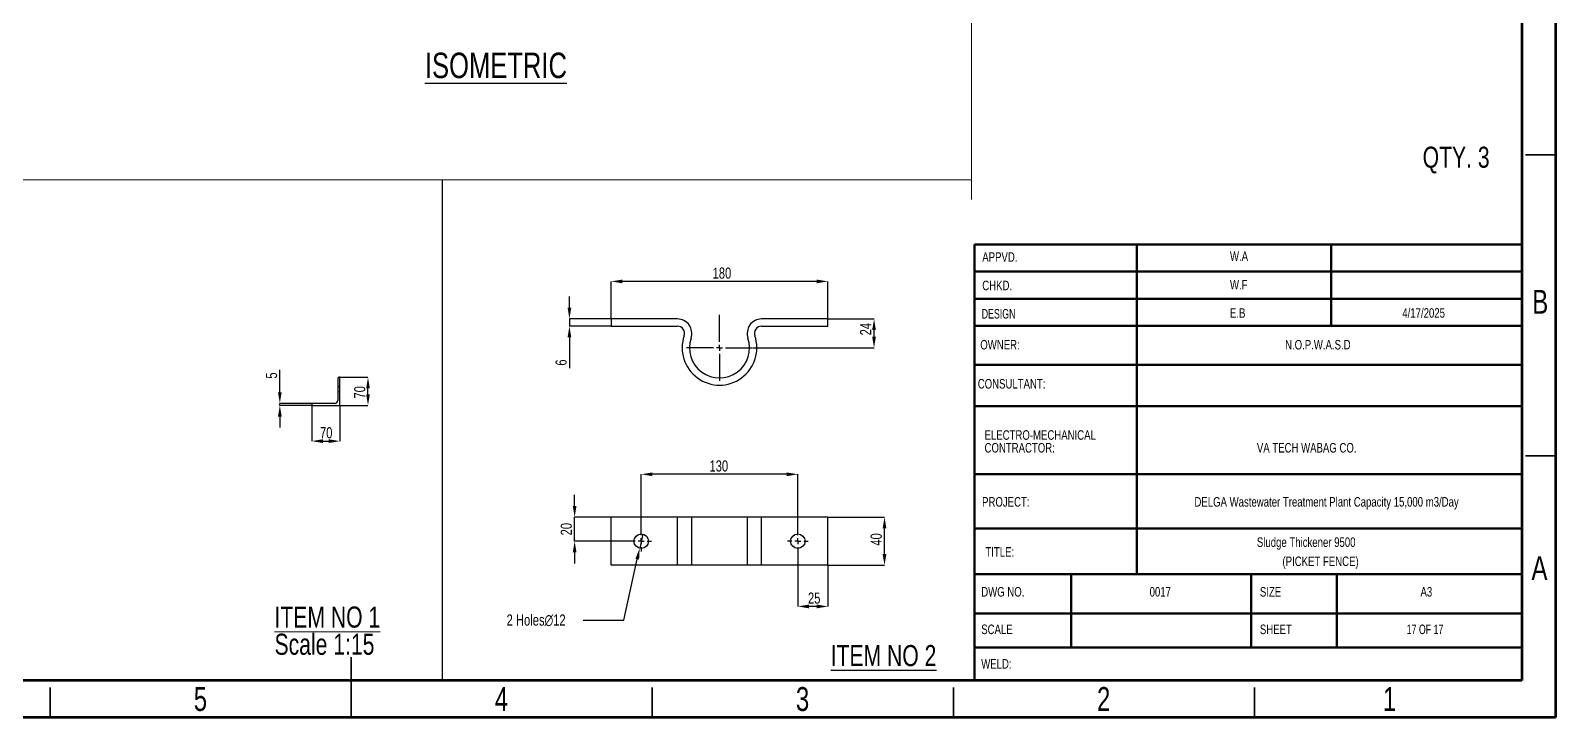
# Model space of a CAD drawing. Header units: millimetres. Extents: x 122 to 2816, y -707 to 556.
# Drawn here: x 2087.4 to 2340.6, y -704.3 to -590.1 of the extents above; entities that cross this region are included whole.
import ezdxf

# ---------------------------------------------------------------- set-up
doc = ezdxf.new("R2010")
doc.units = ezdxf.units.MM
doc.header["$PDSIZE"] = -1
doc.linetypes.add('HIDDEN', pattern=[1.905, 1.27, -0.635])
doc.layers.add('FORMAT', color=7, linetype='Continuous')
doc.styles.add('SLDTEXTSTYLE10', font='TXT', dxfattribs={"width": 0.6875})
doc.styles.add('SLDTEXTSTYLE6', font='TXT', dxfattribs={"width": 0.687299})
doc.styles.add('SLDTEXTSTYLE7', font='TXT', dxfattribs={"width": 0.75})
doc.dimstyles.new('SLDDIMSTYLE32', dxfattribs={"dimtxt": 1.852083, "dimasz": 1.852083, "dimexe": 0, "dimexo": 0.625, "dimgap": 0.463021, "dimtad": 1, "dimdec": 0, "dimlfac": 5, "dimrnd": 1e-09, "dimzin": 12, "dimtxsty": 'SLDTEXTSTYLE7', "dimblk1": 'NONE', "dimsah": 1, "dimcen": 0, "dimazin": 3, "dimtfac": 1, "dimtdec": 0, "dimtmove": 0, "dimatfit": 3, "dimldrblk": 'NONE', "dimfrac": 2, "dimtzin": 12})
doc.dimstyles.new('SLDDIMSTYLE64', dxfattribs={"dimtxt": 1.852083, "dimasz": 1.852083, "dimexe": 0, "dimexo": 0.625, "dimgap": 0.463021, "dimtad": 1, "dimdec": 0, "dimlfac": 15, "dimrnd": 1e-09, "dimzin": 12, "dimtxsty": 'SLDTEXTSTYLE7', "dimsah": 1, "dimcen": 2.5, "dimazin": 3, "dimtfac": 1, "dimtdec": 0, "dimtmove": 0, "dimatfit": 0, "dimfrac": 2, "dimtzin": 12})
doc.dimstyles.new('SLDDIMSTYLE7', dxfattribs={"dimtxt": 1.852083, "dimasz": 1.852083, "dimexe": 0, "dimexo": 0.625, "dimgap": 0.463021, "dimtad": 1, "dimdec": 0, "dimlfac": 5, "dimrnd": 1e-09, "dimzin": 12, "dimtxsty": 'SLDTEXTSTYLE7', "dimsah": 1, "dimcen": 2.5, "dimazin": 3, "dimtfac": 1, "dimtdec": 0, "dimtmove": 0, "dimatfit": 3, "dimfrac": 2, "dimtzin": 12})
doc.dimstyles.new('SLDDIMSTYLE9', dxfattribs={"dimtxt": 1.852083, "dimasz": 1.852083, "dimexe": 0, "dimexo": 0.625, "dimgap": 0.463021, "dimtad": 1, "dimdec": 0, "dimlfac": 5, "dimrnd": 1e-09, "dimzin": 12, "dimtxsty": 'SLDTEXTSTYLE7', "dimsah": 1, "dimcen": 2.5, "dimazin": 3, "dimtfac": 1, "dimtdec": 0, "dimtmove": 0, "dimatfit": 0, "dimfrac": 2, "dimtzin": 12})

# ---------------------------------------------------------------- blocks, each defined once
blk = doc.blocks.new('SW_NOTE_0_191')
at = {"color": 0, "linetype": 'Continuous', "lineweight": 0, "char_height": 3.5, "attachment_point": 1, "style": 'SLDTEXTSTYLE7'}
for s, insert in [('\\LITEM NO 1', (0, 4.51)), ('Scale 1:15', (0, -0.01))]:
    blk.add_mtext(s, dxfattribs=dict(at, insert=insert))
blk = doc.blocks.new('SW_NOTE_0_192')
at = {"color": 0, "linetype": 'Continuous', "lineweight": 0, "char_height": 1.5875, "attachment_point": 1, "style": 'SLDTEXTSTYLE7'}
for s, insert in [('ELECTRO-MECHANICAL', (0, 2.05)), ('CONTRACTOR:', (0, -0.07))]:
    blk.add_mtext(s, dxfattribs=dict(at, insert=insert))
blk = doc.blocks.new('*D1582')
at = {"layer": 'Defpoints', "color": 0}
for p in [(2183.79, -631.81), (2183.79, -638.05), (2219.79, -638.05)]:
    blk.add_point(p, dxfattribs=at)
at = {"layer": 'FORMAT', "color": 0, "lineweight": -2}
for p, q in [((2183.79, -637.98), (2183.79, -631.81)), ((2217.93, -631.81), (2185.64, -631.81)), ((2219.79, -637.98), (2219.79, -631.81))]:
    blk.add_line(p, q, dxfattribs=at)
at = {"layer": 'FORMAT', "color": 0}
for points in [[(2185.64, -631.5), (2185.64, -632.12), (2183.79, -631.81)], [(2217.93, -631.5), (2217.93, -632.12), (2219.79, -631.81)]]:
    blk.add_solid(points, dxfattribs=at)
at = {"layer": 'FORMAT', "color": 0, "insert": (2202.19, -629.5), "char_height": 1.852, "attachment_point": 2, "style": 'SLDTEXTSTYLE7'}
blk.add_mtext('\\A1;180', dxfattribs=at)
blk = doc.blocks.new('*D1583')
at = {"layer": 'Defpoints', "color": 0}
for p in [(2219.79, -638.05), (2227.45, -638.05), (2207.29, -642.85)]:
    blk.add_point(p, dxfattribs=at)
at = {"layer": 'FORMAT', "color": 0, "lineweight": -2}
for p, q in [((2219.85, -638.05), (2227.45, -638.05)), ((2227.45, -640.99), (2227.45, -639.9)), ((2207.35, -642.85), (2227.45, -642.85))]:
    blk.add_line(p, q, dxfattribs=at)
at = {"layer": 'FORMAT', "color": 0}
for points in [[(2227.14, -639.9), (2227.76, -639.9), (2227.45, -638.05)], [(2227.14, -640.99), (2227.76, -640.99), (2227.45, -642.85)]]:
    blk.add_solid(points, dxfattribs=at)
at = {"layer": 'FORMAT', "color": 0, "insert": (2225.14, -639.74), "char_height": 1.852, "attachment_point": 2, "rotation": 90, "style": 'SLDTEXTSTYLE7'}
blk.add_mtext('\\A1;24', dxfattribs=at)
blk = doc.blocks.new('*D1584')
at = {"layer": 'Defpoints', "color": 0}
for p in [(2183.79, -638.05), (2176.86, -639.25), (2183.79, -639.25)]:
    blk.add_point(p, dxfattribs=at)
at = {"layer": 'FORMAT', "color": 0, "lineweight": -2}
for p, q in [((2176.86, -636.19), (2176.86, -634.34)), ((2183.72, -638.05), (2176.86, -638.05)), ((2176.86, -638.05), (2176.86, -639.25)), ((2183.72, -639.25), (2176.86, -639.25)), ((2176.86, -641.1), (2176.86, -646.21))]:
    blk.add_line(p, q, dxfattribs=at)
at = {"layer": 'FORMAT', "color": 0}
for points in [[(2176.55, -636.19), (2177.17, -636.19), (2176.86, -638.05)], [(2176.55, -641.1), (2177.17, -641.1), (2176.86, -639.25)]]:
    blk.add_solid(points, dxfattribs=at)
at = {"layer": 'FORMAT', "color": 0, "insert": (2174.55, -645.29), "char_height": 1.852, "attachment_point": 2, "rotation": 90, "style": 'SLDTEXTSTYLE7'}
blk.add_mtext('\\A1;6', dxfattribs=at)
blk = doc.blocks.new('SW_CENTERMARKSYMBOL_270')
at = {"layer": 'FORMAT', "color": 0}
for p, q in [((0, 1), (0, 5.5)), ((-1, 0), (-5.5, 0)), ((0, 0), (-0.5, 0)), ((0, 0), (0, 0.5)), ((0, 0), (0, -0.5)), ((0, 0), (0.5, 0)), ((1, 0), (5.5, 0)), ((0, -1), (0, -5.5))]:
    blk.add_line(p, q, dxfattribs=at)
blk = doc.blocks.new('*D1585')
at = {"layer": 'Defpoints', "color": 0}
for p in [(2219.79, -670.98), (2229.19, -670.98), (2219.79, -678.98)]:
    blk.add_point(p, dxfattribs=at)
at = {"layer": 'FORMAT', "color": 0, "lineweight": -2}
for p, q in [((2219.85, -670.98), (2229.19, -670.98)), ((2229.19, -677.13), (2229.19, -672.83)), ((2219.85, -678.98), (2229.19, -678.98))]:
    blk.add_line(p, q, dxfattribs=at)
at = {"layer": 'FORMAT', "color": 0}
for points in [[(2228.88, -672.83), (2229.5, -672.83), (2229.19, -670.98)], [(2228.88, -677.13), (2229.5, -677.13), (2229.19, -678.98)]]:
    blk.add_solid(points, dxfattribs=at)
at = {"layer": 'FORMAT', "color": 0, "insert": (2226.88, -674.69), "char_height": 1.852, "attachment_point": 2, "rotation": 90, "style": 'SLDTEXTSTYLE7'}
blk.add_mtext('\\A1;40', dxfattribs=at)
blk = doc.blocks.new('*D1586')
at = {"layer": 'Defpoints', "color": 0}
for p in [(2188.79, -663.86), (2188.79, -673.28), (2214.79, -673.28)]:
    blk.add_point(p, dxfattribs=at)
at = {"layer": 'FORMAT', "color": 0, "lineweight": -2}
for p, q in [((2188.79, -673.22), (2188.79, -663.86)), ((2212.93, -663.86), (2190.64, -663.86)), ((2214.79, -673.22), (2214.79, -663.86))]:
    blk.add_line(p, q, dxfattribs=at)
at = {"layer": 'FORMAT', "color": 0}
for points in [[(2190.64, -663.55), (2190.64, -664.17), (2188.79, -663.86)], [(2212.93, -663.55), (2212.93, -664.17), (2214.79, -663.86)]]:
    blk.add_solid(points, dxfattribs=at)
at = {"layer": 'FORMAT', "color": 0, "insert": (2201.67, -661.55), "char_height": 1.852, "attachment_point": 2, "style": 'SLDTEXTSTYLE7'}
blk.add_mtext('\\A1;130', dxfattribs=at)
blk = doc.blocks.new('*D1587')
at = {"layer": 'Defpoints', "color": 0}
for p in [(2214.79, -676.68), (2219.79, -678.98), (2214.79, -685.82)]:
    blk.add_point(p, dxfattribs=at)
at = {"layer": 'FORMAT', "color": 0, "lineweight": -2}
for p, q in [((2214.79, -676.74), (2214.79, -685.82)), ((2219.79, -679.04), (2219.79, -685.82)), ((2217.93, -685.82), (2216.64, -685.82))]:
    blk.add_line(p, q, dxfattribs=at)
at = {"layer": 'FORMAT', "color": 0}
for points in [[(2216.64, -685.51), (2216.64, -686.13), (2214.79, -685.82)], [(2217.93, -685.51), (2217.93, -686.13), (2219.79, -685.82)]]:
    blk.add_solid(points, dxfattribs=at)
at = {"layer": 'FORMAT', "color": 0, "insert": (2217.51, -683.51), "char_height": 1.852, "attachment_point": 2, "style": 'SLDTEXTSTYLE7'}
blk.add_mtext('\\A1;25', dxfattribs=at)
blk = doc.blocks.new('*D1588')
at = {"layer": 'Defpoints', "color": 0}
for p in [(2177.73, -670.98), (2183.79, -670.98), (2187.09, -674.98)]:
    blk.add_point(p, dxfattribs=at)
at = {"layer": 'FORMAT', "color": 0, "lineweight": -2}
for p, q in [((2177.73, -669.13), (2177.73, -667.28)), ((2183.72, -670.98), (2177.73, -670.98)), ((2177.73, -674.98), (2177.73, -670.98)), ((2187.02, -674.98), (2177.73, -674.98)), ((2177.73, -676.83), (2177.73, -678.69))]:
    blk.add_line(p, q, dxfattribs=at)
at = {"layer": 'FORMAT', "color": 0}
for points in [[(2177.42, -669.13), (2178.04, -669.13), (2177.73, -670.98)], [(2177.42, -676.83), (2178.04, -676.83), (2177.73, -674.98)]]:
    blk.add_solid(points, dxfattribs=at)
at = {"layer": 'FORMAT', "color": 0, "insert": (2175.41, -672.98), "char_height": 1.852, "attachment_point": 2, "rotation": 90, "style": 'SLDTEXTSTYLE7'}
blk.add_mtext('\\A1;20', dxfattribs=at)
blk = doc.blocks.new('*D1589')
at = {"layer": 'Defpoints', "color": 0}
for p in [(2188.53, -676.15), (2189.05, -673.81)]:
    blk.add_point(p, dxfattribs=at)
at = {"layer": 'FORMAT', "color": 0, "lineweight": -2}
for p, q in [((2189.05, -673.81), (2188.53, -676.15)), ((2185.89, -688.08), (2188.13, -677.96)), ((2179.16, -688.08), (2185.89, -688.08))]:
    blk.add_line(p, q, dxfattribs=at)
at = {"layer": 'FORMAT', "color": 0}
blk.add_solid([(2187.82, -677.9), (2188.43, -678.03), (2188.53, -676.15)], dxfattribs=at)
at = {"layer": 'FORMAT', "color": 0, "insert": (2166.43, -687.15), "char_height": 1.8521, "attachment_point": 1, "style": 'SLDTEXTSTYLE7'}
blk.add_mtext('\\A1;2 Holes∅12', dxfattribs=at)
blk = doc.blocks.new('_None')
blk = doc.blocks.new('SW_CENTERMARKSYMBOL_271')
at = {"layer": 'FORMAT', "color": 0}
for p, q in [((-1, 0), (-1.7, 0)), ((0, 0), (-0.5, 0)), ((0, 1), (0, 1.7)), ((0, 0), (0, 0.5)), ((0, 0), (0, -0.5)), ((0, 0), (0.5, 0)), ((1, 0), (1.7, 0)), ((0, -1), (0, -1.7))]:
    blk.add_line(p, q, dxfattribs=at)
blk = doc.blocks.new('SW_CENTERMARKSYMBOL_272')
at = {"layer": 'FORMAT', "color": 0}
for p, q in [((-1, 0), (-1.7, 0)), ((0, 0), (-0.5, 0)), ((0, 1), (0, 1.7)), ((0, 0), (0, 0.5)), ((0, 0), (0, -0.5)), ((0, 0), (0.5, 0)), ((1, 0), (1.7, 0)), ((0, -1), (0, -1.7))]:
    blk.add_line(p, q, dxfattribs=at)
blk = doc.blocks.new('*D1590')
at = {"layer": 'Defpoints', "color": 0}
for p in [(2134.07, -652.41), (2138.73, -652.41), (2138.73, -658.35)]:
    blk.add_point(p, dxfattribs=at)
at = {"layer": 'FORMAT', "color": 0, "lineweight": -2}
for p, q in [((2134.07, -652.47), (2134.07, -658.35)), ((2138.73, -652.47), (2138.73, -658.35)), ((2135.92, -658.35), (2136.88, -658.35))]:
    blk.add_line(p, q, dxfattribs=at)
at = {"layer": 'FORMAT', "color": 0}
for points in [[(2135.92, -658.04), (2135.92, -658.66), (2134.07, -658.35)], [(2136.88, -658.04), (2136.88, -658.66), (2138.73, -658.35)]]:
    blk.add_solid(points, dxfattribs=at)
at = {"layer": 'FORMAT', "color": 0, "insert": (2136.47, -656.03), "char_height": 1.852, "attachment_point": 2, "style": 'SLDTEXTSTYLE7'}
blk.add_mtext('\\A1;70', dxfattribs=at)
blk = doc.blocks.new('*D1591')
at = {"layer": 'Defpoints', "color": 0}
for p in [(2138.73, -647.74), (2143.41, -647.74), (2138.73, -652.41)]:
    blk.add_point(p, dxfattribs=at)
at = {"layer": 'FORMAT', "color": 0, "lineweight": -2}
for p, q in [((2138.79, -647.74), (2143.41, -647.74)), ((2143.41, -650.56), (2143.41, -649.6)), ((2138.79, -652.41), (2143.41, -652.41))]:
    blk.add_line(p, q, dxfattribs=at)
at = {"layer": 'FORMAT', "color": 0}
for points in [[(2143.1, -649.6), (2143.72, -649.6), (2143.41, -647.74)], [(2143.1, -650.56), (2143.72, -650.56), (2143.41, -652.41)]]:
    blk.add_solid(points, dxfattribs=at)
at = {"layer": 'FORMAT', "color": 0, "insert": (2141.1, -650.24), "char_height": 1.852, "attachment_point": 2, "rotation": 90, "style": 'SLDTEXTSTYLE7'}
blk.add_mtext('\\A1;70', dxfattribs=at)
blk = doc.blocks.new('*D1592')
at = {"layer": 'Defpoints', "color": 0}
for p in [(2128.77, -652.41), (2134.07, -652.41), (2134.27, -652.08)]:
    blk.add_point(p, dxfattribs=at)
at = {"layer": 'FORMAT', "color": 0, "lineweight": -2}
for p, q in [((2128.77, -650.23), (2128.77, -646.52)), ((2134.2, -652.08), (2128.77, -652.08)), ((2128.77, -652.41), (2128.77, -652.08)), ((2134, -652.41), (2128.77, -652.41)), ((2128.77, -654.26), (2128.77, -656.11))]:
    blk.add_line(p, q, dxfattribs=at)
at = {"layer": 'FORMAT', "color": 0}
for points in [[(2128.46, -650.23), (2129.08, -650.23), (2128.77, -652.08)], [(2128.46, -654.26), (2129.08, -654.26), (2128.77, -652.41)]]:
    blk.add_solid(points, dxfattribs=at)
at = {"layer": 'FORMAT', "color": 0, "insert": (2126.46, -647.45), "char_height": 1.852, "attachment_point": 2, "rotation": 90, "style": 'SLDTEXTSTYLE7'}
blk.add_mtext('\\A1;5', dxfattribs=at)

msp = doc.modelspace()

# ---------------------------------------------------------------- linework, layer by layer
at = {"color": 7, "linetype": 'Continuous', "lineweight": 70}
for p, q in [((2340.620895, -417.277351), (2340.620895, -704.277351)), ((2335.023367, -421.143826), (2335.023367, -698.143826)), ((2335.023367, -698.143826), (1945.620895, -698.143826)), ((2340.620895, -704.277351), (1940.620895, -704.277351))]:
    msp.add_line(p, q, dxfattribs=at)
at = {"color": 7, "linetype": 'Continuous', "lineweight": 18}
for p, q in [((2243.612914, -451.754336), (2243.612914, -618.219486)), ((2243.504917, -614.951963), (1945.189928, -614.951963))]:
    msp.add_line(p, q, dxfattribs=at)
at = {"color": 7, "linetype": 'Continuous', "lineweight": 35}
for p, q in [((2335.620895, -610.777351), (2340.620895, -610.777351)), ((2335.620895, -660.777351), (2340.620895, -660.777351)), ((2140.620895, -704.278351), (2140.620895, -694.276351)), ((2090.620895, -699.277351), (2090.620895, -704.277351)), ((2140.620895, -699.277351), (2140.620895, -704.277351)), ((2190.620895, -699.277351), (2190.620895, -704.277351)), ((2240.620895, -699.277351), (2240.620895, -704.277351)), ((2290.620895, -699.277351), (2290.620895, -704.277351))]:
    msp.add_line(p, q, dxfattribs=at)
at = {"color": 7, "linetype": 'Continuous', "lineweight": 50}
for p, q in [((2244.133681, -625.678175), (2244.133681, -634.678175)), ((2335.023367, -625.678175), (2244.133681, -625.678175)), ((2271.068509, -630.178175), (2271.068509, -625.678175)), ((2303.359801, -639.178175), (2303.359801, -625.678175)), ((2335.023367, -630.178175), (2244.133681, -630.178175)), ((2271.068509, -634.678175), (2271.068509, -630.178175)), ((2244.133681, -634.678175), (2244.133681, -698.143826)), ((2335.023367, -634.678175), (2244.133681, -634.678175)), ((2271.068509, -639.178175), (2271.068509, -634.678175)), ((2335.023367, -639.178175), (2244.133681, -639.178175)), ((2271.068509, -680.451963), (2271.068509, -639.178175)), ((2335.023367, -645.678175), (2244.133681, -645.678175)), ((2335.023367, -652.515096), (2244.133681, -652.515096)), ((2335.023367, -663.818308), (2244.133681, -663.818308)), ((2335.023367, -672.847431), (2244.133681, -672.847431)), ((2244.133681, -680.451963), (2335.023367, -680.451963)), ((2260.178138, -692.643826), (2260.178138, -680.451963)), ((2290.060734, -692.643826), (2290.060734, -680.451963)), ((2304.331197, -692.643826), (2304.331197, -680.451963)), ((2244.133681, -686.980057), (2335.023367, -686.980057)), ((2244.133681, -692.643826), (2335.023367, -692.643826))]:
    msp.add_line(p, q, dxfattribs=at)
at = {"color": 7, "linetype": 'Continuous', "lineweight": 25}
for p, q in [((2194.785587, -638.04676), (2183.785587, -638.04676)), ((2183.785587, -638.04676), (2183.785587, -639.24676)), ((2219.785587, -638.04676), (2208.785587, -638.04676)), ((2219.785587, -639.24676), (2219.785587, -638.04676)), ((2183.785587, -639.24676), (2194.785587, -639.24676)), ((2208.785587, -639.24676), (2219.785587, -639.24676)), ((2138.398384, -647.943915), (2138.398384, -651.610582)), ((2138.731717, -647.743915), (2138.598384, -647.743915)), ((2138.731717, -652.410582), (2138.731717, -647.743915)), ((2134.06505, -652.277248), (2134.06505, -652.410582)), ((2134.06505, -652.410582), (2138.731717, -652.410582)), ((2137.931717, -652.077248), (2134.26505, -652.077248)), ((2194.785587, -670.982438), (2183.785587, -670.982438)), ((2183.785587, -678.982438), (2183.785587, -670.982438)), ((2194.785587, -678.982438), (2194.785587, -670.982438)), ((2197.185587, -670.982438), (2194.785587, -670.982438)), ((2197.185587, -678.982438), (2197.185587, -670.982438)), ((2206.385587, -670.982438), (2197.185587, -670.982438)), ((2206.385587, -670.982438), (2206.385587, -678.982438)), ((2208.785587, -670.982438), (2206.385587, -670.982438)), ((2208.785587, -678.982438), (2208.785587, -670.982438)), ((2219.785587, -670.982438), (2208.785587, -670.982438)), ((2219.785587, -678.982438), (2219.785587, -670.982438)), ((2194.785587, -678.982438), (2183.785587, -678.982438)), ((2197.185587, -678.982438), (2194.785587, -678.982438)), ((2206.385587, -678.982438), (2197.185587, -678.982438)), ((2208.785587, -678.982438), (2206.385587, -678.982438)), ((2219.785587, -678.982438), (2208.785587, -678.982438))]:
    msp.add_line(p, q, dxfattribs=at)
at = {"color": 7, "linetype": 'HIDDEN', "lineweight": 18}
for p, q in [((2138.731717, -649.343915), (2138.398384, -649.343915)), ((2138.398384, -650.143915), (2138.731717, -650.143915))]:
    msp.add_line(p, q, dxfattribs=at)
at = {"color": 7, "linetype": 'Continuous', "lineweight": 25}
for centre in [(2188.785587, -674.982438), (2214.785587, -674.982438)]:
    msp.add_circle(centre, 1.2, dxfattribs=at)
for centre, radius, start, end in [((2194.785587, -640.44676), 2.4, 341.07535558, 90), ((2208.785587, -640.44676), 2.4, 90, 198.92464442), ((2194.785587, -640.44676), 1.2, 341.07535558, 90), ((2208.785587, -640.44676), 1.2, 90, 198.92464442), ((2201.785587, -642.84676), 6.2, 161.07535558, 18.92464442), ((2201.785587, -642.84676), 5, 161.07535558, 18.92464442), ((2138.598384, -647.943915), 0.2, 90, 180), ((2134.26505, -652.277248), 0.2, 90, 180), ((2137.931717, -651.610582), 0.466667, 270, 0)]:
    msp.add_arc(centre, radius, start, end, dxfattribs=at)
at = {"layer": 'FORMAT'}
msp.add_line((2155.734003, -614.951963), (2155.734003, -698.312864), dxfattribs=at)

# ---------------------------------------------------------------- block references
at = {"color": 7, "linetype": 'Continuous', "lineweight": 0}
for name, p in [('SW_NOTE_0_192', (2245.801035, -658.590971)), ('SW_NOTE_0_191', (2127.886927, -690.343152))]:
    msp.add_blockref(name, p, dxfattribs=at)
at = {"layer": 'FORMAT'}
for name, p in [('SW_CENTERMARKSYMBOL_270', (2201.785587, -642.84676)), ('SW_CENTERMARKSYMBOL_271', (2188.785587, -674.982438)), ('SW_CENTERMARKSYMBOL_272', (2214.785587, -674.982438))]:
    msp.add_blockref(name, p, dxfattribs=at)

# ---------------------------------------------------------------- texts
at = {"color": 7, "linetype": 'Continuous', "lineweight": 0}
for s, insert, char_height, attachment_point, style in [('APPVD.', (2245.425668, -626.958351), 1.5875, 1, 'SLDTEXTSTYLE7'), ('W.A', (2286.559105, -626.826479), 1.5875, 1, 'SLDTEXTSTYLE7'), ('CHKD.', (2245.425668, -631.692054), 1.5875, 1, 'SLDTEXTSTYLE7'), ('W.F', (2286.559105, -631.560182), 1.5875, 1, 'SLDTEXTSTYLE7'), ('B', (2338.091497, -633.217197), 3.96875, 2, 'SLDTEXTSTYLE7'), ('DESIGN', (2245.339348, -636.39386), 1.5875, 1, 'SLDTEXTSTYLE6'), ('E.B', (2286.559105, -636.261988), 1.5875, 1, 'SLDTEXTSTYLE7'), ('OWNER:', (2245.09402, -641.534733), 1.5875, 1, 'SLDTEXTSTYLE7'), ('CONSULTANT:', (2244.674845, -648.023314), 1.5875, 1, 'SLDTEXTSTYLE7'), ('PROJECT:', (2245.399925, -667.646746), 1.5875, 1, 'SLDTEXTSTYLE7'), ('TITLE:', (2245.946731, -675.966414), 1.5875, 1, 'SLDTEXTSTYLE7'), ('Sludge Thickener 9500', (2291.030023, -674.343633), 1.5875, 1, 'SLDTEXTSTYLE7'), ('A', (2337.960583, -677.467197), 3.96875, 2, 'SLDTEXTSTYLE7'), ('DWG NO.', (2245.252383, -682.593795), 1.5875, 1, 'SLDTEXTSTYLE7'), ('SIZE', (2291.528169, -682.593795), 1.5875, 1, 'SLDTEXTSTYLE7'), ('SCALE', (2245.252383, -688.830144), 1.5875, 1, 'SLDTEXTSTYLE7'), ('SHEET', (2291.528169, -688.830144), 1.5875, 1, 'SLDTEXTSTYLE7'), ('WELD:', (2245.252383, -694.569902), 1.5875, 1, 'SLDTEXTSTYLE7'), ('5', (2115.580932, -699.217197), 3.96875, 2, 'SLDTEXTSTYLE7'), ('4', (2165.580932, -699.217197), 3.96875, 2, 'SLDTEXTSTYLE7'), ('3', (2215.580932, -699.217197), 3.96875, 2, 'SLDTEXTSTYLE7'), ('2', (2265.580932, -699.217197), 3.96875, 2, 'SLDTEXTSTYLE7'), ('1', (2313.080932, -699.217197), 3.96875, 2, 'SLDTEXTSTYLE7')]:
    msp.add_mtext(s, dxfattribs=dict(at, insert=insert, char_height=char_height, attachment_point=attachment_point, style=style))
at = {"layer": 'FORMAT'}
for s, insert, char_height, attachment_point, style in [('\\LISOMETRIC', (2152.866001, -593.798768), 4.23333333, 1, 'SLDTEXTSTYLE7'), ('QTY. 3', (2318.55612, -609.41973), 3.5, 1, 'SLDTEXTSTYLE7'), ('4/17/2025', (2315.182335, -636.261988), 1.5875, 1, 'SLDTEXTSTYLE7'), ('N.O.P.W.A.S.D', (2295.711681, -641.534733), 1.5875, 1, 'SLDTEXTSTYLE7'), ('VA TECH WABAG CO.', (2291.030023, -658.661242), 1.5875, 1, 'SLDTEXTSTYLE7'), ('DELGA Wastewater Treatment Plant Capacity 15,000 m3/Day', (2302.606092, -667.646746), 1.5875, 2, 'SLDTEXTSTYLE7'), ('(PICKET FENCE)', (2301.604237, -677.52519), 1.5875, 2, 'SLDTEXTSTYLE7'), ('0017', (2273.213749, -682.593795), 1.5875, 1, 'SLDTEXTSTYLE7'), ('A3', (2318.200683, -682.593795), 1.5875, 1, 'SLDTEXTSTYLE7'), ('17 OF 17', (2315.909465, -688.830144), 1.5875, 1, 'SLDTEXTSTYLE10'), ('\\LITEM NO 2', (2220.247387, -692.236042), 3.5, 1, 'SLDTEXTSTYLE7')]:
    msp.add_mtext(s, dxfattribs=dict(at, insert=insert, char_height=char_height, attachment_point=attachment_point, style=style))

# ---------------------------------------------------------------- dimensions: what is measured, and where the dimension line sits
for base, p1, p2, dimstyle, picture, middle in [((2183.785587, -631.811962), (2219.785587, -638.04676), (2183.785587, -638.04676), 'SLDDIMSTYLE7', '*D1582', (2202.194274, -631.811962)), ((2138.731717, -658.347311), (2134.06505, -652.410582), (2138.731717, -652.410582), 'SLDDIMSTYLE64', '*D1590', (2136.467557, -658.347311)), ((2188.785587, -663.861117), (2214.785587, -673.282438), (2188.785587, -673.282438), 'SLDDIMSTYLE7', '*D1586', (2201.66955, -663.861117)), ((2214.785587, -685.822892), (2219.785587, -678.982438), (2214.785587, -676.682438), 'SLDDIMSTYLE9', '*D1587', (2217.513492, -685.822892))]:
    dim = msp.add_linear_dim(base=base, p1=p1, p2=p2, dimstyle=dimstyle, dxfattribs=at)
    dim.commit()
    dim.dimension.update_dxf_attribs({"geometry": picture, "text_midpoint": middle, "dimtype": 160})
for base, p1, p2, dimstyle, picture, middle in [((2176.863414, -639.24676), (2183.785587, -638.04676), (2183.785587, -639.24676), 'SLDDIMSTYLE9', '*D1584', (2176.863414, -645.288548)), ((2227.450731, -638.04676), (2207.285587, -642.84676), (2219.785587, -638.04676), 'SLDDIMSTYLE9', '*D1583', (2227.450731, -639.735092)), ((2128.772568, -652.410582), (2134.26505, -652.077248), (2134.06505, -652.410582), 'SLDDIMSTYLE64', '*D1592', (2128.772568, -647.44704)), ((2143.411086, -647.743915), (2138.731717, -652.410582), (2138.731717, -647.743915), 'SLDDIMSTYLE64', '*D1591', (2143.411086, -650.237816)), ((2177.729429, -670.982438), (2187.085587, -674.982438), (2183.785587, -670.982438), 'SLDDIMSTYLE9', '*D1588', (2177.729429, -672.982438)), ((2229.191584, -670.982438), (2219.785587, -678.982438), (2219.785587, -670.982438), 'SLDDIMSTYLE9', '*D1585', (2229.191584, -674.687228))]:
    dim = msp.add_linear_dim(base=base, p1=p1, p2=p2, angle=90, dimstyle=dimstyle, dxfattribs=at)
    dim.commit()
    dim.dimension.update_dxf_attribs({"geometry": picture, "text_midpoint": middle, "dimtype": 160})
dim = msp.add_diameter_dim_2p(p1=(2189.045004, -673.810813), p2=(2188.526171, -676.154062), text='2 Holes<>', dimstyle='SLDDIMSTYLE32', dxfattribs=at)
dim.commit()
dim.dimension.update_dxf_attribs({"geometry": '*D1589', "text_midpoint": (2172.565408, -688.075307), "dimtype": 163})

doc.saveas('drawing.dxf')
